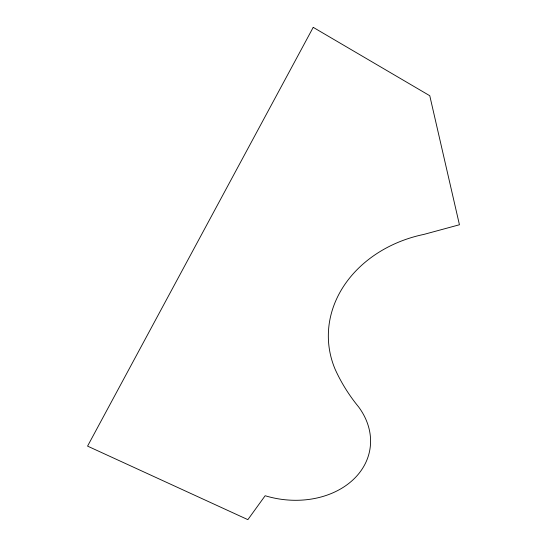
<?xml version="1.0" encoding="UTF-8"?>
<svg xmlns="http://www.w3.org/2000/svg" width="547" height="547" viewBox="0 0 547 547"><rect width="100%" height="100%" fill="white"/><g stroke="black" fill="none" stroke-linecap="round" stroke-linejoin="round"><path stroke-width="0.82" d="M313.219 27.35L87.561 446.12L247.866 519.65L265.151 495.732A81.968 63.828 9.4 0 0 353.465 479.404A81.968 63.828 9.4 0 0 358.634 406.947A237.548 196.113 -14.4 0 1 335.126 369.252A121.81 101.537 -4.5 0 1 423.952 234.389L459.439 224.755L429.771 95.725L313.219 27.35"/></g></svg>
